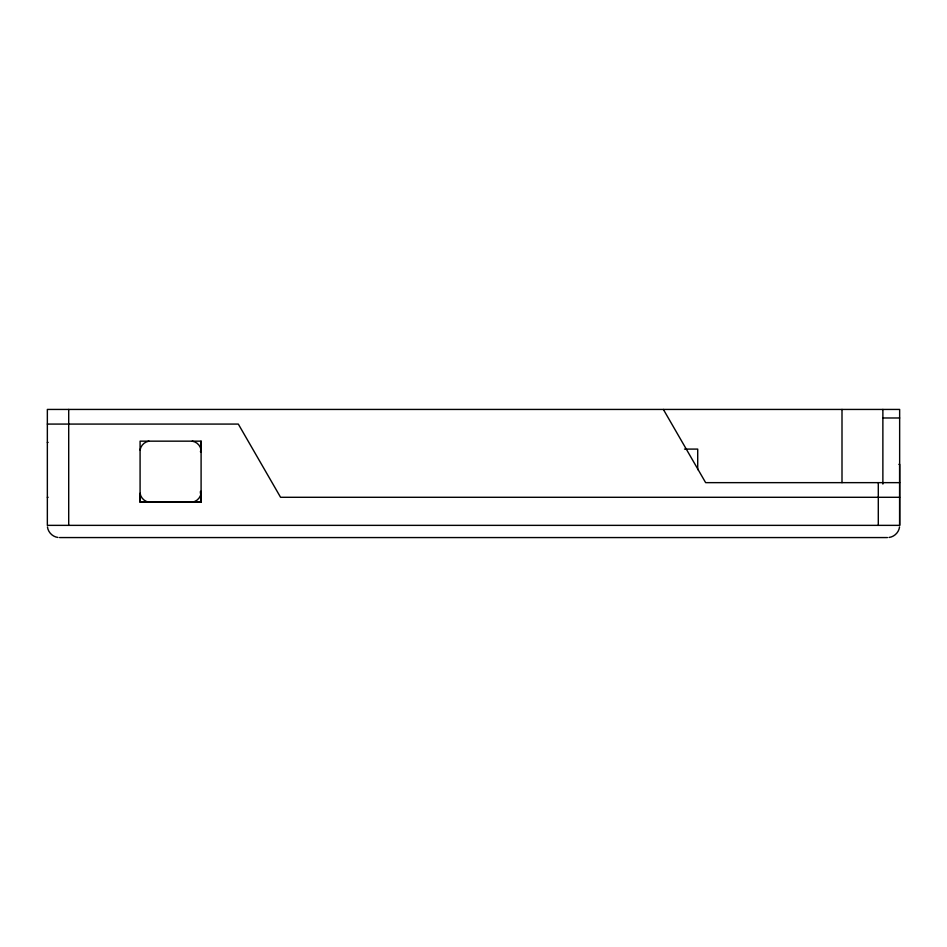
<?xml version="1.0" encoding="UTF-8"?>
<svg xmlns="http://www.w3.org/2000/svg" width="947" height="947" viewBox="0 0 947 947"><rect width="100%" height="100%" fill="white"/><g stroke="black" fill="none" stroke-linecap="round" stroke-linejoin="round"><path stroke-width="1.42" d="M201.095 491.493L201.095 493.316L200.397 493.198L200.409 491.493L201.095 491.493L201.095 502.17L140.085 502.17L140.085 441.16L201.095 441.16L201.107 450.879M201.095 450.05L201.095 451.707L200.409 451.707L201.095 450.026A10.654 10.654 0 0 0 192.253 441.172M899.65 525.36L899.65 409.435L47.35 409.435L47.35 525.36L899.65 525.36L899.65 464.35L898.928 464.35M899.543 526.946C898.904 532.297 894.382 536.807 889.044 537.458M192.205 502.182L192.229 502.17A10.654 10.654 0 0 0 201.095 493.328M882.876 417.982L899.65 417.982M47.35 424.078L238.313 424.078L280.572 497.293L899.65 497.293M47.35 442.391L48.072 442.391M684.492 449.091L697.714 449.091L697.714 469.629M899.65 482.65L705.645 482.65L663.374 409.435M47.35 497.293L48.072 497.293M59.554 537.565L887.446 537.565M57.956 537.458C52.618 536.807 48.096 532.297 47.457 526.946M882.876 409.435L882.876 484.071M878.295 482.65L878.295 525.36M842.001 409.435L842.001 482.65M201.095 441.16L201.095 502.17L140.085 502.17L140.085 493.304A10.677 10.677 0 0 0 148.939 502.182M68.705 409.435L68.705 525.36M140.085 450.038A10.677 10.677 0 0 1 148.939 441.16"/></g></svg>
